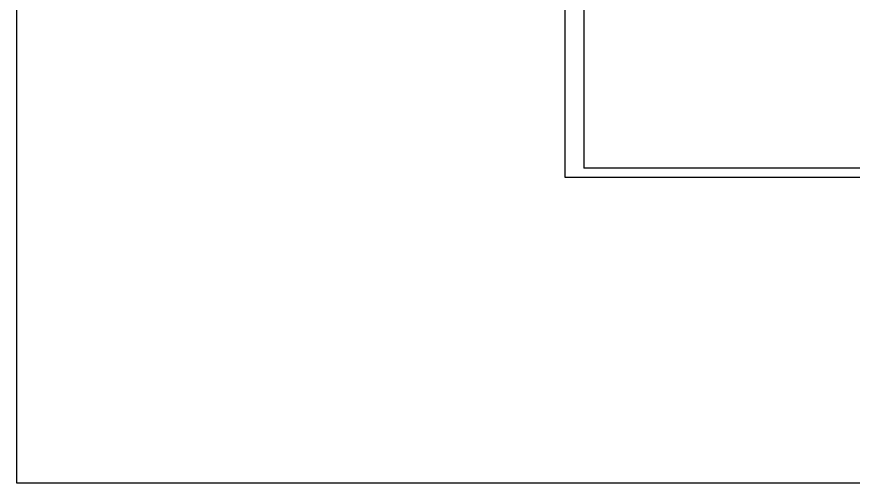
# Model space of a CAD drawing. Header units: centimetres. Extents: x 5906 to 32017, y -966 to 7982.
# Drawn here: x 13027 to 15257, y 2654 to 3898 of the extents above; entities that cross this region are included whole.
import ezdxf

# ---------------------------------------------------------------- set-up
doc = ezdxf.new("R2010")
doc.units = ezdxf.units.CM
doc.header["$MEASUREMENT"] = 0
doc.layers.add('ARCH', color=7, linetype='Continuous')

msp = doc.modelspace()

# ---------------------------------------------------------------- linework, layer by layer
msp.add_lwpolyline([(13027.15, 7536.77), (32016.754, 7536.77), (32016.754, 2653.713), (13027.15, 2653.713)], close=True)
at = {"layer": 'ARCH', "linetype": 'ByBlock'}
for p, q in [((14489.202, 3469.139), (14489.202, 6469.139)), ((14539.202, 6444.139), (14539.202, 3494.512)), ((17807.058, 3494.512), (14539.202, 3494.512)), ((18489.202, 3469.139), (14489.202, 3469.139))]:
    msp.add_line(p, q, dxfattribs=at)

doc.saveas('drawing.dxf')
